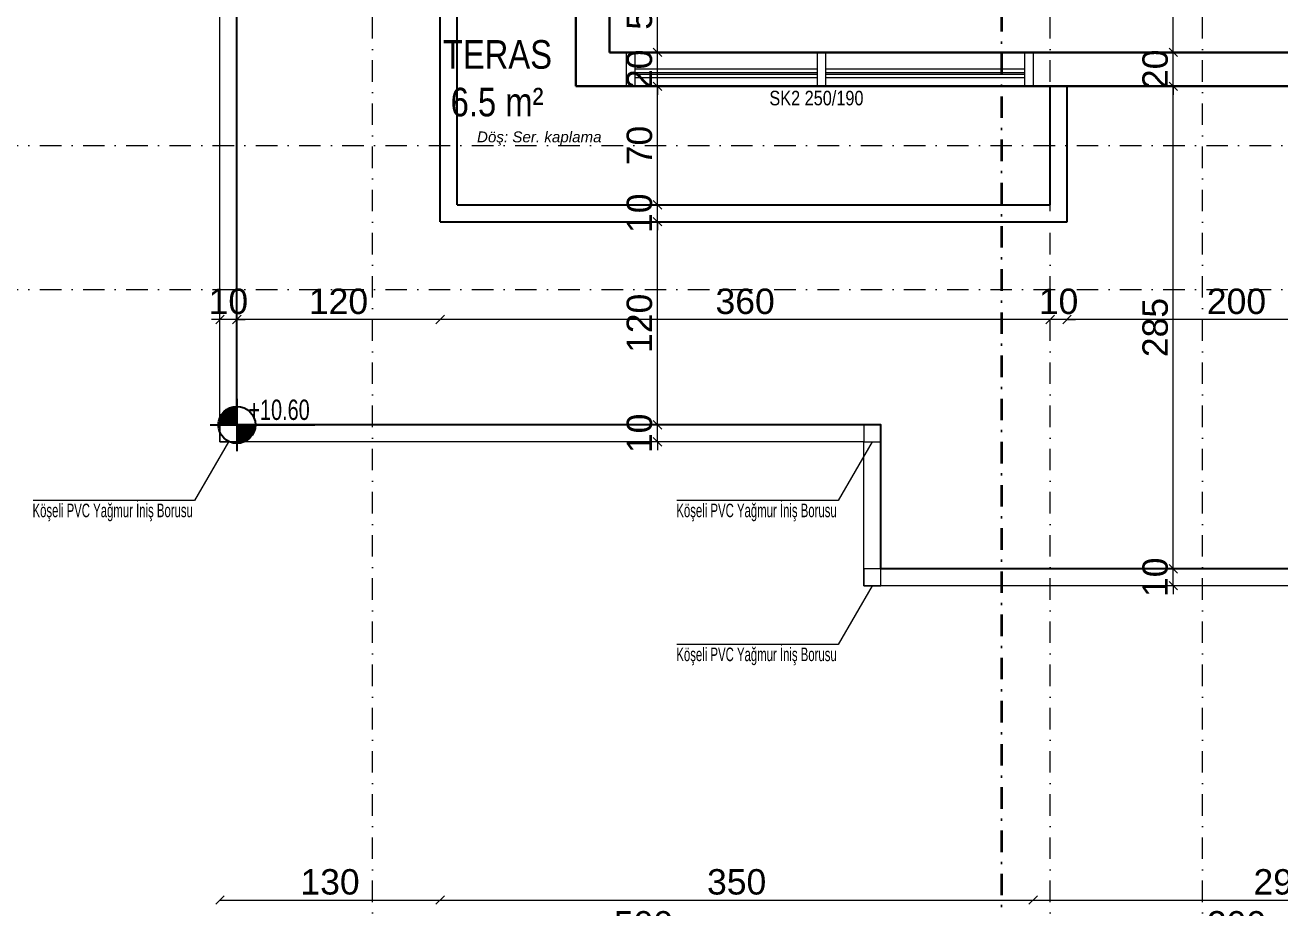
# Model space of a CAD drawing. Header units: millimetres. Extents: x 708 to 46452, y -4963 to 3960.
# Drawn here: x 17328 to 18069, y -4528 to -4006 of the extents above; entities that cross this region are included whole.
import ezdxf

# ---------------------------------------------------------------- set-up
doc = ezdxf.new("R2010")
doc.units = ezdxf.units.MM
doc.linetypes.add('DASHDOT', pattern=[25.4, 12.7, -6.35, 0, -6.35])
doc.linetypes.add('DUZ', pattern=[0])
for name, color, linetype, lineweight in [('00_DUVAR', 22, 'Continuous', 30), ('00_IC_OLCU', 139, 'Continuous', 20), ('00_PENCERE', 103, 'Continuous', 13), ('20', 1, 'Continuous', 0), ('aks ve noktalılar', 129, 'DASHDOT', 13), ('kesit çizgisi', 4, 'DASHDOT', 35), ('TEFRİŞ', 8, 'Continuous', 9), ('yYAZI', 221, 'Continuous', 30)]:
    doc.layers.add(name, color=color, linetype=linetype, lineweight=lineweight)
for name, color, linetype in [('00_YAZI', 214, 'Continuous'), ('m.tkl-kot', 4, 'DUZ'), ('Yazı', 7, 'Continuous')]:
    doc.layers.add(name, color=color, linetype=linetype)
doc.styles.add('ARIAL2', font='arial.ttf', dxfattribs={"width": 0.8})
doc.styles.add('ARİAL NARROW', font='ARIALN.TTF', dxfattribs={"width": 0.8})
doc.styles.add('S1', font='arial.ttf', dxfattribs={"width": 0.65, "height": 11})
doc.styles.get("Standard").update_dxf_attribs({"font": 'arial.ttf'})
doc.styles.add('style3', font='arial.ttf', dxfattribs={"width": 0.7, "height": 12})
doc.dimstyles.new('ALP_OLCU', dxfattribs={"dimscale": 0, "dimtxt": 15, "dimasz": 5, "dimexe": 0.18, "dimexo": 0.06, "dimgap": 3, "dimtad": 1, "dimdec": 0, "dimrnd": 0.1, "dimzin": 9, "dimdsep": 46, "dimtxsty": 'Standard', "dimblk": 'OBLIQUE', "dimcen": 0, "dimse1": 1, "dimse2": 1, "dimclrd": 256, "dimclre": 256, "dimclrt": 53, "dimadec": 0, "dimazin": 0, "dimtfac": 1, "dimtdec": 0, "dimtix": 1, "dimtmove": 1, "dimatfit": 3, "dimldrblk": 'ARCHTICK', "dimfxl": 0.18, "dimtolj": 1, "dimlwd": -1, "dimarcsym": 0})

# ---------------------------------------------------------------- blocks, each defined once
blk = doc.blocks.new('wsed')
at = {"layer": 'm.tkl-kot', "color": 7}
for p, q in [((0, 15.48), (0, -15.48)), ((-15.68, 0), (46.1, 0))]:
    blk.add_line(p, q, dxfattribs=at)
at = {"layer": 'm.tkl-kot', "color": 7, "const_width": 10.94}
for points in [[(0, 5.47, 0.414214), (-5.47, 0, 1)], [(0, -5.47, 0.414214), (5.47, 0, 1)]]:
    blk.add_lwpolyline(points, format="xyb", dxfattribs=at)
at = {"layer": 'm.tkl-kot', "color": 7}
blk.add_circle((0, 0), 10.94, dxfattribs=at)
blk = doc.blocks.new('_Oblique')
at = {"color": 0, "linetype": 'ByBlock', "lineweight": -2}
blk.add_line((-0.5, -0.5), (0.5, 0.5), dxfattribs=at)
blk = doc.blocks.new('*D1268')
at = {"layer": '00_IC_OLCU', "transparency": 16777216}
blk.add_line((17179.08, -4337.24), (17179.08, -2812.24), dxfattribs=at)
at = {"layer": 'Defpoints', "color": 0, "transparency": 16777216}
for p in [(17179.08, -2812.24), (17823.33, -2812.24), (17823.33, -4337.24)]:
    blk.add_point(p, dxfattribs=at)
at = {"layer": '00_IC_OLCU', "transparency": 16777216, "xscale": 5, "yscale": 5, "zscale": 5}
for p, rotation in [((17179.08, -2812.24), 90), ((17179.08, -4337.24), 270)]:
    blk.add_blockref('_Oblique', p, dxfattribs=dict(at, rotation=rotation))
at = {"layer": '00_IC_OLCU', "color": 53, "transparency": 16777216, "insert": (17168.42, -3574.74), "char_height": 15, "attachment_point": 5, "rotation": 90}
blk.add_mtext('\\A1;1525', dxfattribs=at)
blk = doc.blocks.new('_ArchTick')
at = {"color": 0, "linetype": 'ByBlock', "const_width": 0.15}
blk.add_lwpolyline([(-0.5, -0.5), (0.5, 0.5)], dxfattribs=at)
blk = doc.blocks.new('*D1162')
at = {"layer": '00_IC_OLCU', "transparency": 16777216}
blk.add_line((17204.68, -4337.24), (17204.68, -4162.24), dxfattribs=at)
at = {"layer": 'Defpoints', "color": 0, "transparency": 16777216}
for p in [(17179.08, -4162.24), (17204.68, -4162.24), (17823.33, -4337.24)]:
    blk.add_point(p, dxfattribs=at)
at = {"layer": '00_IC_OLCU', "transparency": 16777216, "xscale": 5, "yscale": 5, "zscale": 5}
for p, rotation in [((17204.68, -4162.24), 90), ((17204.68, -4337.24), 270)]:
    blk.add_blockref('_Oblique', p, dxfattribs=dict(at, rotation=rotation))
at = {"layer": '00_IC_OLCU', "color": 53, "transparency": 16777216, "insert": (17194.02, -4249.74), "char_height": 15, "attachment_point": 5, "rotation": 90}
blk.add_mtext('\\A1;175', dxfattribs=at)
blk = doc.blocks.new('*D1164')
at = {"layer": '00_IC_OLCU', "transparency": 16777216}
blk.add_line((17239.59, -4337.24), (17239.59, -4252.24), dxfattribs=at)
at = {"layer": 'Defpoints', "color": 0, "transparency": 16777216}
for p in [(17239.59, -4252.24), (17816.53, -4252.24), (17816.53, -4337.24)]:
    blk.add_point(p, dxfattribs=at)
at = {"layer": '00_IC_OLCU', "transparency": 16777216, "xscale": 5, "yscale": 5, "zscale": 5}
for p, rotation in [((17239.59, -4252.24), 90), ((17239.59, -4337.24), 270)]:
    blk.add_blockref('_Oblique', p, dxfattribs=dict(at, rotation=rotation))
at = {"layer": '00_IC_OLCU', "color": 53, "transparency": 16777216, "insert": (17228.93, -4294.74), "char_height": 15, "attachment_point": 5, "rotation": 90}
blk.add_mtext('\\A1;85', dxfattribs=at)
blk = doc.blocks.new('*D1273')
at = {"layer": '00_IC_OLCU', "transparency": 16777216}
blk.add_line((17239.59, -4252.24), (17239.59, -4122.24), dxfattribs=at)
at = {"layer": 'Defpoints', "color": 0, "transparency": 16777216}
for p in [(17239.59, -4122.24), (17573.33, -4122.24), (17816.53, -4252.24)]:
    blk.add_point(p, dxfattribs=at)
at = {"layer": '00_IC_OLCU', "transparency": 16777216, "xscale": 5, "yscale": 5, "zscale": 5}
for p, rotation in [((17239.59, -4122.24), 90), ((17239.59, -4252.24), 270)]:
    blk.add_blockref('_Oblique', p, dxfattribs=dict(at, rotation=rotation))
at = {"layer": '00_IC_OLCU', "color": 53, "transparency": 16777216, "insert": (17228.93, -4187.24), "char_height": 15, "attachment_point": 5, "rotation": 90}
blk.add_mtext('\\A1;130', dxfattribs=at)
blk = doc.blocks.new('*D1274')
at = {"layer": '00_IC_OLCU', "transparency": 16777216}
blk.add_line((17239.59, -4122.24), (17239.59, -3692.24), dxfattribs=at)
at = {"layer": 'Defpoints', "color": 0, "transparency": 16777216}
for p in [(17239.59, -3692.24), (17573.33, -3692.24), (17573.33, -4122.24)]:
    blk.add_point(p, dxfattribs=at)
at = {"layer": '00_IC_OLCU', "transparency": 16777216, "xscale": 5, "yscale": 5, "zscale": 5}
for p, rotation in [((17239.59, -3692.24), 90), ((17239.59, -4122.24), 270)]:
    blk.add_blockref('_Oblique', p, dxfattribs=dict(at, rotation=rotation))
at = {"layer": '00_IC_OLCU', "color": 53, "transparency": 16777216, "insert": (17228.93, -3907.24), "char_height": 15, "attachment_point": 5, "rotation": 90}
blk.add_mtext('\\A1;430', dxfattribs=at)
blk = doc.blocks.new('*D1278')
at = {"layer": '00_IC_OLCU', "transparency": 16777216}
blk.add_line((17276.83, -4337.24), (17276.83, -3972.24), dxfattribs=at)
at = {"layer": 'Defpoints', "color": 0, "transparency": 16777216}
for p in [(17276.83, -3972.24), (17653.33, -3972.24), (17823.33, -4337.24)]:
    blk.add_point(p, dxfattribs=at)
at = {"layer": '00_IC_OLCU', "transparency": 16777216, "xscale": 5, "yscale": 5, "zscale": 5}
for p, rotation in [((17276.83, -3972.24), 90), ((17276.83, -4337.24), 270)]:
    blk.add_blockref('_Oblique', p, dxfattribs=dict(at, rotation=rotation))
at = {"layer": '00_IC_OLCU', "color": 53, "transparency": 16777216, "insert": (17266.17, -4154.74), "char_height": 15, "attachment_point": 5, "rotation": 90}
blk.add_mtext('\\A1;365', dxfattribs=at)
blk = doc.blocks.new('*D1216')
at = {"layer": '00_IC_OLCU', "transparency": 16777216}
blk.add_line((17443.33, -4591.2), (18758.33, -4591.2), dxfattribs=at)
at = {"layer": 'Defpoints', "color": 0, "transparency": 16777216}
for p in [(17443.33, -4252.24), (18758.33, -4332.24), (18758.33, -4591.2)]:
    blk.add_point(p, dxfattribs=at)
at = {"layer": '00_IC_OLCU', "transparency": 16777216, "xscale": 5, "yscale": 5, "zscale": 5, "rotation": 180}
blk.add_blockref('_Oblique', (17443.33, -4591.2), dxfattribs=at)
at = {"layer": '00_IC_OLCU', "transparency": 16777216, "xscale": 5, "yscale": 5, "zscale": 5}
blk.add_blockref('_Oblique', (18758.33, -4591.2), dxfattribs=at)
at = {"layer": '00_IC_OLCU', "color": 53, "transparency": 16777216, "insert": (18100.83, -4580.54), "char_height": 15, "attachment_point": 5}
blk.add_mtext('\\A1;1315', dxfattribs=at)
blk = doc.blocks.new('*D1217')
at = {"layer": '00_IC_OLCU', "transparency": 16777216}
blk.add_line((17443.33, -4575.41), (17533.33, -4575.41), dxfattribs=at)
at = {"layer": 'Defpoints', "color": 0, "transparency": 16777216}
for p in [(17443.33, -4252.24), (17533.33, -4252.24), (17533.33, -4575.41)]:
    blk.add_point(p, dxfattribs=at)
at = {"layer": '00_IC_OLCU', "transparency": 16777216, "xscale": 5, "yscale": 5, "zscale": 5, "rotation": 180}
blk.add_blockref('_Oblique', (17443.33, -4575.41), dxfattribs=at)
at = {"layer": '00_IC_OLCU', "transparency": 16777216, "xscale": 5, "yscale": 5, "zscale": 5}
blk.add_blockref('_Oblique', (17533.33, -4575.41), dxfattribs=at)
at = {"layer": '00_IC_OLCU', "color": 53, "transparency": 16777216, "insert": (17488.33, -4564.75), "char_height": 15, "attachment_point": 5}
blk.add_mtext('\\A1;90', dxfattribs=at)
blk = doc.blocks.new('*D1218')
at = {"layer": '00_IC_OLCU', "transparency": 16777216}
blk.add_line((17533.33, -4575.41), (17933.33, -4575.41), dxfattribs=at)
at = {"layer": 'Defpoints', "color": 0, "transparency": 16777216}
for p in [(17533.33, -4252.24), (17933.33, -4575.41), (17933.33, -4575.41)]:
    blk.add_point(p, dxfattribs=at)
at = {"layer": '00_IC_OLCU', "transparency": 16777216, "xscale": 5, "yscale": 5, "zscale": 5, "rotation": 180}
blk.add_blockref('_Oblique', (17533.33, -4575.41), dxfattribs=at)
at = {"layer": '00_IC_OLCU', "transparency": 16777216, "xscale": 5, "yscale": 5, "zscale": 5}
blk.add_blockref('_Oblique', (17933.33, -4575.41), dxfattribs=at)
at = {"layer": '00_IC_OLCU', "color": 53, "transparency": 16777216, "insert": (17733.33, -4564.75), "char_height": 15, "attachment_point": 5}
blk.add_mtext('\\A1;400', dxfattribs=at)
blk = doc.blocks.new('*D1224')
at = {"layer": '00_IC_OLCU', "transparency": 16777216}
blk.add_line((17443.33, -4547.65), (17943.33, -4547.65), dxfattribs=at)
at = {"layer": 'Defpoints', "color": 0, "transparency": 16777216}
for p in [(17943.33, -4122.24), (17443.33, -4252.24), (17943.33, -4547.65)]:
    blk.add_point(p, dxfattribs=at)
at = {"layer": '00_IC_OLCU', "transparency": 16777216, "xscale": 5, "yscale": 5, "zscale": 5, "rotation": 180}
blk.add_blockref('_Oblique', (17443.33, -4547.65), dxfattribs=at)
at = {"layer": '00_IC_OLCU', "transparency": 16777216, "xscale": 5, "yscale": 5, "zscale": 5}
blk.add_blockref('_Oblique', (17943.33, -4547.65), dxfattribs=at)
at = {"layer": '00_IC_OLCU', "color": 53, "transparency": 16777216, "insert": (17693.33, -4536.99), "char_height": 15, "attachment_point": 5}
blk.add_mtext('\\A1;500', dxfattribs=at)
blk = doc.blocks.new('*D1225')
at = {"layer": '00_IC_OLCU', "transparency": 16777216}
blk.add_line((17943.33, -4547.65), (18143.33, -4547.65), dxfattribs=at)
at = {"layer": 'Defpoints', "color": 0, "transparency": 16777216}
for p in [(17943.33, -4122.24), (18143.33, -4207.24), (18143.33, -4547.65)]:
    blk.add_point(p, dxfattribs=at)
at = {"layer": '00_IC_OLCU', "transparency": 16777216, "xscale": 5, "yscale": 5, "zscale": 5, "rotation": 180}
blk.add_blockref('_Oblique', (17943.33, -4547.65), dxfattribs=at)
at = {"layer": '00_IC_OLCU', "transparency": 16777216, "xscale": 5, "yscale": 5, "zscale": 5}
blk.add_blockref('_Oblique', (18143.33, -4547.65), dxfattribs=at)
at = {"layer": '00_IC_OLCU', "color": 53, "transparency": 16777216, "insert": (18043.33, -4536.99), "char_height": 15, "attachment_point": 5}
blk.add_mtext('\\A1;200', dxfattribs=at)
blk = doc.blocks.new('*D1148')
at = {"layer": '00_IC_OLCU', "transparency": 16777216}
blk.add_line((17443.33, -4522.87), (17573.33, -4522.87), dxfattribs=at)
at = {"layer": 'Defpoints', "color": 0, "transparency": 16777216}
for p in [(17573.33, -4122.24), (17443.33, -4252.24), (17573.33, -4522.87)]:
    blk.add_point(p, dxfattribs=at)
at = {"layer": '00_IC_OLCU', "transparency": 16777216, "xscale": 5, "yscale": 5, "zscale": 5, "rotation": 180}
blk.add_blockref('_Oblique', (17443.33, -4522.87), dxfattribs=at)
at = {"layer": '00_IC_OLCU', "transparency": 16777216, "xscale": 5, "yscale": 5, "zscale": 5}
blk.add_blockref('_Oblique', (17573.33, -4522.87), dxfattribs=at)
at = {"layer": '00_IC_OLCU', "color": 53, "transparency": 16777216, "insert": (17508.33, -4512.2), "char_height": 15, "attachment_point": 5}
blk.add_mtext('\\A1;130', dxfattribs=at)
blk = doc.blocks.new('*D1228')
at = {"layer": '00_IC_OLCU', "transparency": 16777216}
blk.add_line((17573.33, -4522.87), (17923.33, -4522.87), dxfattribs=at)
at = {"layer": 'Defpoints', "color": 0, "transparency": 16777216}
for p in [(17923.33, -4032.24), (17573.33, -4122.24), (17923.33, -4522.87)]:
    blk.add_point(p, dxfattribs=at)
at = {"layer": '00_IC_OLCU', "transparency": 16777216, "xscale": 5, "yscale": 5, "zscale": 5, "rotation": 180}
blk.add_blockref('_Oblique', (17573.33, -4522.87), dxfattribs=at)
at = {"layer": '00_IC_OLCU', "transparency": 16777216, "xscale": 5, "yscale": 5, "zscale": 5}
blk.add_blockref('_Oblique', (17923.33, -4522.87), dxfattribs=at)
at = {"layer": '00_IC_OLCU', "color": 53, "transparency": 16777216, "insert": (17748.33, -4512.2), "char_height": 15, "attachment_point": 5}
blk.add_mtext('\\A1;350', dxfattribs=at)
blk = doc.blocks.new('*D1229')
at = {"layer": '00_IC_OLCU', "transparency": 16777216}
blk.add_line((17923.33, -4522.87), (18218.33, -4522.87), dxfattribs=at)
at = {"layer": 'Defpoints', "color": 0, "transparency": 16777216}
for p in [(18218.33, -3777.43), (17923.33, -4032.24), (18218.33, -4522.87)]:
    blk.add_point(p, dxfattribs=at)
at = {"layer": '00_IC_OLCU', "transparency": 16777216, "xscale": 5, "yscale": 5, "zscale": 5, "rotation": 180}
blk.add_blockref('_Oblique', (17923.33, -4522.87), dxfattribs=at)
at = {"layer": '00_IC_OLCU', "transparency": 16777216, "xscale": 5, "yscale": 5, "zscale": 5}
blk.add_blockref('_Oblique', (18218.33, -4522.87), dxfattribs=at)
at = {"layer": '00_IC_OLCU', "color": 53, "transparency": 16777216, "insert": (18070.83, -4512.21), "char_height": 15, "attachment_point": 5}
blk.add_mtext('\\A1;295', dxfattribs=at)
blk = doc.blocks.new('*D1149')
at = {"layer": '00_IC_OLCU', "transparency": 16777216}
blk.add_line((18920.33, -4337.24), (18920.33, -2812.24), dxfattribs=at)
at = {"layer": 'Defpoints', "color": 0, "transparency": 16777216}
for p in [(18033.6, -2812.24), (18920.33, -2812.24), (18671.6, -4337.24)]:
    blk.add_point(p, dxfattribs=at)
at = {"layer": '00_IC_OLCU', "transparency": 16777216, "xscale": 5, "yscale": 5, "zscale": 5}
for p, rotation in [((18920.33, -2812.24), 90), ((18920.33, -4337.24), 270)]:
    blk.add_blockref('_Oblique', p, dxfattribs=dict(at, rotation=rotation))
at = {"layer": '00_IC_OLCU', "color": 53, "transparency": 16777216, "insert": (18909.67, -3574.74), "char_height": 15, "attachment_point": 5, "rotation": 90}
blk.add_mtext('\\A1;1525', dxfattribs=at)
blk = doc.blocks.new('*D1155')
at = {"layer": '00_IC_OLCU', "transparency": 16777216}
for p, q in [((17701.64, -4242.24), (17701.64, -4237.24)), ((17701.64, -4252.24), (17701.64, -4242.24)), ((17701.64, -4252.24), (17701.64, -4257.24))]:
    blk.add_line(p, q, dxfattribs=at)
at = {"layer": 'Defpoints', "color": 0, "transparency": 16777216}
for p in [(17682.72, -4242.24), (17701.64, -4242.24), (17682.72, -4252.24)]:
    blk.add_point(p, dxfattribs=at)
at = {"layer": '00_IC_OLCU', "transparency": 16777216, "xscale": 5, "yscale": 5, "zscale": 5}
for p, rotation in [((17701.64, -4242.24), 270), ((17701.64, -4252.24), 90)]:
    blk.add_blockref('_Oblique', p, dxfattribs=dict(at, rotation=rotation))
at = {"layer": '00_IC_OLCU', "color": 53, "transparency": 16777216, "insert": (17690.99, -4247.24), "char_height": 15, "attachment_point": 5, "rotation": 90}
blk.add_mtext('\\A1;10', dxfattribs=at)
blk = doc.blocks.new('*D1156')
at = {"layer": '00_IC_OLCU', "transparency": 16777216}
blk.add_line((17701.64, -4242.24), (17701.64, -4122.24), dxfattribs=at)
at = {"layer": 'Defpoints', "color": 0, "transparency": 16777216}
for p in [(17701.64, -4122.24), (17701.64, -4122.24), (17682.72, -4242.24)]:
    blk.add_point(p, dxfattribs=at)
at = {"layer": '00_IC_OLCU', "transparency": 16777216, "xscale": 5, "yscale": 5, "zscale": 5}
for p, rotation in [((17701.64, -4122.24), 90), ((17701.64, -4242.24), 270)]:
    blk.add_blockref('_Oblique', p, dxfattribs=dict(at, rotation=rotation))
at = {"layer": '00_IC_OLCU', "color": 53, "transparency": 16777216, "insert": (17690.99, -4182.24), "char_height": 15, "attachment_point": 5, "rotation": 90}
blk.add_mtext('\\A1;120', dxfattribs=at)
blk = doc.blocks.new('*D1157')
at = {"layer": '00_IC_OLCU', "transparency": 16777216}
for p, q in [((17701.64, -4112.24), (17701.64, -4107.24)), ((17701.64, -4122.24), (17701.64, -4112.24)), ((17701.64, -4122.24), (17701.64, -4127.24))]:
    blk.add_line(p, q, dxfattribs=at)
at = {"layer": 'Defpoints', "color": 0, "transparency": 16777216}
for p in [(17701.64, -4112.24), (17701.64, -4112.24), (17701.64, -4122.24)]:
    blk.add_point(p, dxfattribs=at)
at = {"layer": '00_IC_OLCU', "transparency": 16777216, "xscale": 5, "yscale": 5, "zscale": 5}
for p, rotation in [((17701.64, -4112.24), 270), ((17701.64, -4122.24), 90)]:
    blk.add_blockref('_Oblique', p, dxfattribs=dict(at, rotation=rotation))
at = {"layer": '00_IC_OLCU', "color": 53, "transparency": 16777216, "insert": (17690.99, -4117.24), "char_height": 15, "attachment_point": 5, "rotation": 90}
blk.add_mtext('\\A1;10', dxfattribs=at)
blk = doc.blocks.new('*D1158')
at = {"layer": '00_IC_OLCU', "transparency": 16777216}
blk.add_line((17701.64, -4112.24), (17701.64, -4042.24), dxfattribs=at)
at = {"layer": 'Defpoints', "color": 0, "transparency": 16777216}
for p in [(17701.64, -4042.24), (17705.39, -4042.24), (17701.64, -4112.24)]:
    blk.add_point(p, dxfattribs=at)
at = {"layer": '00_IC_OLCU', "transparency": 16777216, "xscale": 5, "yscale": 5, "zscale": 5}
for p, rotation in [((17701.64, -4042.24), 90), ((17701.64, -4112.24), 270)]:
    blk.add_blockref('_Oblique', p, dxfattribs=dict(at, rotation=rotation))
at = {"layer": '00_IC_OLCU', "color": 53, "transparency": 16777216, "insert": (17690.99, -4077.24), "char_height": 15, "attachment_point": 5, "rotation": 90}
blk.add_mtext('\\A1;70', dxfattribs=at)
blk = doc.blocks.new('*D1159')
at = {"layer": '00_IC_OLCU', "transparency": 16777216}
for p, q in [((17701.64, -4022.24), (17701.64, -4017.24)), ((17701.64, -4042.24), (17701.64, -4022.24)), ((17701.64, -4042.24), (17701.64, -4047.24))]:
    blk.add_line(p, q, dxfattribs=at)
at = {"layer": 'Defpoints', "color": 0, "transparency": 16777216}
for p in [(17701.64, -4022.24), (17722.72, -4022.24), (17705.39, -4042.24)]:
    blk.add_point(p, dxfattribs=at)
at = {"layer": '00_IC_OLCU', "transparency": 16777216, "xscale": 5, "yscale": 5, "zscale": 5}
for p, rotation in [((17701.64, -4022.24), 270), ((17701.64, -4042.24), 90)]:
    blk.add_blockref('_Oblique', p, dxfattribs=dict(at, rotation=rotation))
at = {"layer": '00_IC_OLCU', "color": 53, "transparency": 16777216, "insert": (17690.99, -4032.24), "char_height": 15, "attachment_point": 5, "rotation": 90}
blk.add_mtext('\\A1;20', dxfattribs=at)
blk = doc.blocks.new('*D1241')
at = {"layer": '00_IC_OLCU', "transparency": 16777216}
blk.add_line((17701.64, -4022.24), (17701.64, -3972.24), dxfattribs=at)
at = {"layer": 'Defpoints', "color": 0, "transparency": 16777216}
for p in [(17663.33, -3972.24), (17701.64, -3972.24), (17722.72, -4022.24)]:
    blk.add_point(p, dxfattribs=at)
at = {"layer": '00_IC_OLCU', "transparency": 16777216, "xscale": 5, "yscale": 5, "zscale": 5}
for p, rotation in [((17701.64, -3972.24), 90), ((17701.64, -4022.24), 270)]:
    blk.add_blockref('_Oblique', p, dxfattribs=dict(at, rotation=rotation))
at = {"layer": '00_IC_OLCU', "color": 53, "transparency": 16777216, "insert": (17690.99, -3997.24), "char_height": 15, "attachment_point": 5, "rotation": 90}
blk.add_mtext('\\A1;50', dxfattribs=at)
blk = doc.blocks.new('*D1283')
at = {"layer": '00_IC_OLCU', "transparency": 16777216}
for p, q in [((18006.05, -4327.24), (18006.05, -4322.24)), ((18006.05, -4337.24), (18006.05, -4327.24)), ((18006.05, -4337.24), (18006.05, -4342.24))]:
    blk.add_line(p, q, dxfattribs=at)
at = {"layer": 'Defpoints', "color": 0, "transparency": 16777216}
for p in [(18006.05, -4327.24), (18023.33, -4327.24), (18023.33, -4337.24)]:
    blk.add_point(p, dxfattribs=at)
at = {"layer": '00_IC_OLCU', "transparency": 16777216, "xscale": 5, "yscale": 5, "zscale": 5}
for p, rotation in [((18006.05, -4327.24), 270), ((18006.05, -4337.24), 90)]:
    blk.add_blockref('_Oblique', p, dxfattribs=dict(at, rotation=rotation))
at = {"layer": '00_IC_OLCU', "color": 53, "transparency": 16777216, "insert": (17995.39, -4332.24), "char_height": 15, "attachment_point": 5, "rotation": 90}
blk.add_mtext('\\A1;10', dxfattribs=at)
blk = doc.blocks.new('*D1284')
at = {"layer": '00_IC_OLCU', "transparency": 16777216}
blk.add_line((18006.05, -4327.24), (18006.05, -4042.24), dxfattribs=at)
at = {"layer": 'Defpoints', "color": 0, "transparency": 16777216}
for p in [(18006.05, -4042.24), (18006.05, -4042.24), (18023.33, -4327.24)]:
    blk.add_point(p, dxfattribs=at)
at = {"layer": '00_IC_OLCU', "transparency": 16777216, "xscale": 5, "yscale": 5, "zscale": 5}
for p, rotation in [((18006.05, -4042.24), 90), ((18006.05, -4327.24), 270)]:
    blk.add_blockref('_Oblique', p, dxfattribs=dict(at, rotation=rotation))
at = {"layer": '00_IC_OLCU', "color": 53, "transparency": 16777216, "insert": (17995.39, -4184.74), "char_height": 15, "attachment_point": 5, "rotation": 90}
blk.add_mtext('\\A1;285', dxfattribs=at)
blk = doc.blocks.new('*D1285')
at = {"layer": '00_IC_OLCU', "transparency": 16777216}
for p, q in [((18006.05, -4022.24), (18006.05, -4017.24)), ((18006.05, -4042.24), (18006.05, -4022.24)), ((18006.05, -4042.24), (18006.05, -4047.24))]:
    blk.add_line(p, q, dxfattribs=at)
at = {"layer": 'Defpoints', "color": 0, "transparency": 16777216}
for p in [(18006.05, -4022.24), (18006.05, -4022.24), (18006.05, -4042.24)]:
    blk.add_point(p, dxfattribs=at)
at = {"layer": '00_IC_OLCU', "transparency": 16777216, "xscale": 5, "yscale": 5, "zscale": 5}
for p, rotation in [((18006.05, -4022.24), 270), ((18006.05, -4042.24), 90)]:
    blk.add_blockref('_Oblique', p, dxfattribs=dict(at, rotation=rotation))
at = {"layer": '00_IC_OLCU', "color": 53, "transparency": 16777216, "insert": (17995.39, -4032.24), "char_height": 15, "attachment_point": 5, "rotation": 90}
blk.add_mtext('\\A1;20', dxfattribs=at)
blk = doc.blocks.new('*D1286')
at = {"layer": '00_IC_OLCU', "transparency": 16777216}
blk.add_line((18006.05, -4022.24), (18006.05, -3597.24), dxfattribs=at)
at = {"layer": 'Defpoints', "color": 0, "transparency": 16777216}
for p in [(18006.05, -3597.24), (18023.33, -3597.24), (18006.05, -4022.24)]:
    blk.add_point(p, dxfattribs=at)
at = {"layer": '00_IC_OLCU', "transparency": 16777216, "xscale": 5, "yscale": 5, "zscale": 5}
for p, rotation in [((18006.05, -3597.24), 90), ((18006.05, -4022.24), 270)]:
    blk.add_blockref('_Oblique', p, dxfattribs=dict(at, rotation=rotation))
at = {"layer": '00_IC_OLCU', "color": 53, "transparency": 16777216, "insert": (17995.39, -3809.74), "char_height": 15, "attachment_point": 5, "rotation": 90}
blk.add_mtext('\\A1;425', dxfattribs=at)
blk = doc.blocks.new('*D1172')
at = {"layer": '00_IC_OLCU', "transparency": 16777216}
blk.add_line((18143.33, -4180.01), (17943.33, -4180.01), dxfattribs=at)
at = {"layer": 'Defpoints', "color": 0, "transparency": 16777216}
for p in [(17943.33, -4122.24), (17943.33, -4180.01), (18143.33, -4207.24)]:
    blk.add_point(p, dxfattribs=at)
at = {"layer": '00_IC_OLCU', "transparency": 16777216, "xscale": 5, "yscale": 5, "zscale": 5, "rotation": 180}
blk.add_blockref('_Oblique', (17943.33, -4180.01), dxfattribs=at)
at = {"layer": '00_IC_OLCU', "transparency": 16777216, "xscale": 5, "yscale": 5, "zscale": 5}
blk.add_blockref('_Oblique', (18143.33, -4180.01), dxfattribs=at)
at = {"layer": '00_IC_OLCU', "color": 53, "transparency": 16777216, "insert": (18043.33, -4169.35), "char_height": 15, "attachment_point": 5}
blk.add_mtext('\\A1;200', dxfattribs=at)
blk = doc.blocks.new('*D1315')
at = {"layer": '00_IC_OLCU', "transparency": 16777216}
for p, q in [((17933.33, -4180.01), (17928.33, -4180.01)), ((17943.33, -4180.01), (17933.33, -4180.01)), ((17943.33, -4180.01), (17948.33, -4180.01))]:
    blk.add_line(p, q, dxfattribs=at)
at = {"layer": 'Defpoints', "color": 0, "transparency": 16777216}
for p in [(17933.33, -4112.24), (17943.33, -4122.24), (17933.33, -4180.01)]:
    blk.add_point(p, dxfattribs=at)
at = {"layer": '00_IC_OLCU', "transparency": 16777216, "xscale": 5, "yscale": 5, "zscale": 5}
blk.add_blockref('_Oblique', (17933.33, -4180.01), dxfattribs=at)
at = {"layer": '00_IC_OLCU', "transparency": 16777216, "xscale": 5, "yscale": 5, "zscale": 5, "rotation": 180}
blk.add_blockref('_Oblique', (17943.33, -4180.01), dxfattribs=at)
at = {"layer": '00_IC_OLCU', "color": 53, "transparency": 16777216, "insert": (17938.33, -4169.35), "char_height": 15, "attachment_point": 5}
blk.add_mtext('\\A1;10', dxfattribs=at)
blk = doc.blocks.new('*D1316')
at = {"layer": '00_IC_OLCU', "transparency": 16777216}
blk.add_line((17933.33, -4180.01), (17573.33, -4180.01), dxfattribs=at)
at = {"layer": 'Defpoints', "color": 0, "transparency": 16777216}
for p in [(17933.33, -4112.24), (17573.33, -4122.24), (17573.33, -4180.01)]:
    blk.add_point(p, dxfattribs=at)
at = {"layer": '00_IC_OLCU', "transparency": 16777216, "xscale": 5, "yscale": 5, "zscale": 5, "rotation": 180}
blk.add_blockref('_Oblique', (17573.33, -4180.01), dxfattribs=at)
at = {"layer": '00_IC_OLCU', "transparency": 16777216, "xscale": 5, "yscale": 5, "zscale": 5}
blk.add_blockref('_Oblique', (17933.33, -4180.01), dxfattribs=at)
at = {"layer": '00_IC_OLCU', "color": 53, "transparency": 16777216, "insert": (17753.33, -4169.35), "char_height": 15, "attachment_point": 5}
blk.add_mtext('\\A1;360', dxfattribs=at)
blk = doc.blocks.new('*D1317')
at = {"layer": '00_IC_OLCU', "transparency": 16777216}
blk.add_line((17573.33, -4180.01), (17453.33, -4180.01), dxfattribs=at)
at = {"layer": 'Defpoints', "color": 0, "transparency": 16777216}
for p in [(17573.33, -4122.24), (17453.33, -4162.24), (17453.33, -4180.01)]:
    blk.add_point(p, dxfattribs=at)
at = {"layer": '00_IC_OLCU', "transparency": 16777216, "xscale": 5, "yscale": 5, "zscale": 5, "rotation": 180}
blk.add_blockref('_Oblique', (17453.33, -4180.01), dxfattribs=at)
at = {"layer": '00_IC_OLCU', "transparency": 16777216, "xscale": 5, "yscale": 5, "zscale": 5}
blk.add_blockref('_Oblique', (17573.33, -4180.01), dxfattribs=at)
at = {"layer": '00_IC_OLCU', "color": 53, "transparency": 16777216, "insert": (17513.33, -4169.35), "char_height": 15, "attachment_point": 5}
blk.add_mtext('\\A1;120', dxfattribs=at)
blk = doc.blocks.new('*D1318')
at = {"layer": '00_IC_OLCU', "transparency": 16777216}
for p, q in [((17443.33, -4180.01), (17438.33, -4180.01)), ((17453.33, -4180.01), (17443.33, -4180.01)), ((17453.33, -4180.01), (17458.33, -4180.01))]:
    blk.add_line(p, q, dxfattribs=at)
at = {"layer": 'Defpoints', "color": 0, "transparency": 16777216}
for p in [(17443.33, -4162.24), (17453.33, -4162.24), (17443.33, -4180.01)]:
    blk.add_point(p, dxfattribs=at)
at = {"layer": '00_IC_OLCU', "transparency": 16777216, "xscale": 5, "yscale": 5, "zscale": 5}
blk.add_blockref('_Oblique', (17443.33, -4180.01), dxfattribs=at)
at = {"layer": '00_IC_OLCU', "transparency": 16777216, "xscale": 5, "yscale": 5, "zscale": 5, "rotation": 180}
blk.add_blockref('_Oblique', (17453.33, -4180.01), dxfattribs=at)
at = {"layer": '00_IC_OLCU', "color": 53, "transparency": 16777216, "insert": (17448.33, -4169.35), "char_height": 15, "attachment_point": 5}
blk.add_mtext('\\A1;10', dxfattribs=at)

msp = doc.modelspace()

# ---------------------------------------------------------------- linework, layer by layer
for p, q in [((17573.328, -4122.242), (17573.328, -3692.242)), ((17583.328, -4112.242), (17583.328, -3702.242)), ((17933.328, -4112.242), (17933.328, -4042.242)), ((17943.328, -4122.242), (17943.328, -4042.242)), ((17583.328, -4112.242), (17933.328, -4112.242)), ((17573.328, -4122.242), (17943.328, -4122.242))]:
    msp.add_line(p, q)
msp.add_lwpolyline([(18503.328, -3567.435), (18753.328, -3567.435), (18753.328, -4327.242), (17833.328, -4327.242), (17833.328, -4242.242), (17453.328, -4242.242), (17453.328, -2822.242), (18115.328, -2822.242), (18115.328, -3072.242)])
at = {"layer": '00_DUVAR'}
for p, q in [((17673.328, -4022.242), (17673.328, -3522.242)), ((17653.328, -3542.242), (17653.328, -4042.242)), ((18133.328, -4022.242), (17673.328, -4022.242)), ((18153.328, -4042.242), (17653.328, -4042.242))]:
    msp.add_line(p, q, dxfattribs=at)
at = {"layer": '00_PENCERE', "lineweight": 15}
for p, q in [((17683.328, -4022.242), (17688.328, -4022.242)), ((17683.328, -4042.242), (17683.328, -4022.242)), ((17688.328, -4042.242), (17688.328, -4022.242)), ((17918.328, -4022.242), (17795.828, -4022.242)), ((17795.828, -4022.242), (17795.828, -4042.242)), ((17800.828, -4022.242), (17800.828, -4042.242)), ((17918.328, -4042.242), (17918.328, -4022.242)), ((17918.328, -4022.242), (17923.328, -4022.242)), ((17923.328, -4022.242), (17923.328, -4042.242)), ((17795.828, -4032.242), (17688.328, -4032.242)), ((17795.828, -4034.242), (17688.328, -4034.242)), ((17795.828, -4035.242), (17688.328, -4035.242)), ((17918.328, -4032.242), (17800.828, -4032.242)), ((17918.328, -4034.242), (17800.828, -4034.242)), ((17918.328, -4035.242), (17800.828, -4035.242)), ((17795.828, -4042.242), (17683.328, -4042.242)), ((17795.828, -4037.242), (17688.328, -4037.242)), ((17795.828, -4042.242), (17800.828, -4042.242)), ((17918.328, -4037.242), (17800.828, -4037.242)), ((17923.328, -4042.242), (17918.328, -4042.242))]:
    msp.add_line(p, q, dxfattribs=at)
at = {"layer": '20'}
for points in [[(18763.328, -4337.242), (17823.328, -4337.242), (17823.328, -4252.242), (17443.328, -4252.242), (17443.328, -2812.242), (18125.328, -2812.242), (18125.328, -3012.242), (18563.328, -3012.242), (18563.328, -3557.435), (18763.328, -3557.435)], [(17943.328, -4042.242), (17943.328, -4122.242), (17573.328, -4122.242), (17573.328, -3692.242), (17653.328, -3692.242), (17653.328, -4042.242)]]:
    msp.add_lwpolyline(points, close=True, dxfattribs=at)
msp.add_lwpolyline([(18753.328, -4327.242), (17833.328, -4327.242), (17833.328, -4242.242), (17453.328, -4242.242), (17453.328, -2822.242), (18115.328, -2822.242), (18115.328, -3022.242), (18553.328, -3022.242), (18553.328, -3567.435), (18753.328, -3567.435), (18753.328, -4327.242)], dxfattribs=at)
at = {"layer": 'aks ve noktalılar'}
for points in [[(17533.328, -4677.042), (17533.328, -2576.175)], [(17933.328, -4677.042), (17933.328, -2576.175)], [(18023.328, -4677.042), (18023.328, -2576.175)], [(17107.547, -4077.242), (18956.494, -4077.242)], [(17107.547, -4162.242), (18956.494, -4162.242)]]:
    msp.add_lwpolyline(points, dxfattribs=at)
at = {"layer": 'kesit çizgisi', "lineweight": 35}
msp.add_line((17904.677, -2365.279), (17904.677, -4849.439), dxfattribs=at)
at = {"layer": 'TEFRİŞ', "linetype": 'Continuous'}
for points in [[(17453.328, -4242.242), (17443.328, -4242.242), (17443.328, -4252.242), (17453.328, -4252.242)], [(17833.328, -4242.242), (17823.328, -4242.242), (17823.328, -4252.242), (17833.328, -4252.242)], [(17833.328, -4327.242), (17823.328, -4327.242), (17823.328, -4337.242), (17833.328, -4337.242)]]:
    msp.add_lwpolyline(points, close=True, dxfattribs=at)
at = {"layer": 'TEFRİŞ'}
for points in [[(17448.328, -4252.242), (17428.328, -4286.866), (17333.015, -4286.866)], [(17828.328, -4252.242), (17808.328, -4286.866), (17713.015, -4286.866)], [(17828.328, -4337.242), (17808.328, -4371.866), (17713.015, -4371.866)]]:
    msp.add_lwpolyline(points, dxfattribs=at)

# ---------------------------------------------------------------- block references
at = {"layer": 'm.tkl-kot'}
msp.add_blockref('wsed', (17453.328, -4242.242), dxfattribs=at)

# ---------------------------------------------------------------- texts
at = {"layer": '00_PENCERE', "insert": (17823.172, -4053.633), "char_height": 8.59375, "width": 97.84587, "attachment_point": 9, "style": 'ARIAL2'}
msp.add_mtext('SK2 250/190', dxfattribs=at)
at = {"layer": '00_YAZI', "insert": (17454.87, -4060.259), "char_height": 16.875, "width": 303.06029, "attachment_point": 7, "style": 'ARİAL NARROW'}
msp.add_mtext('\\pi120.05355;{\\W1;TERAS\\P\\pi124.64065;6.5 m²}', dxfattribs=at)
at = {"layer": 'TEFRİŞ', "style": 'S1', "width": 0.6}
for p in [(17332.732, -4296.767), (17712.732, -4296.767), (17712.732, -4381.767)]:
    msp.add_text('Köşeli PVC Yağmur İniş Borusu  ', height=8, rotation=0.000002, dxfattribs=at).set_placement(p)
at = {"layer": 'Yazı', "insert": (17496.338, -4227.311), "char_height": 12, "width": 1140.33777, "attachment_point": 3, "style": 'style3'}
msp.add_mtext('+10.60', dxfattribs=at)
at = {"layer": 'yYAZI', "insert": (17668.587, -4068.956), "char_height": 6.4, "width": 95.25986, "attachment_point": 3}
msp.add_mtext('{\\fArial|b0|i1|c162|p34;Döş: Ser. kaplama}', dxfattribs=at)

# ---------------------------------------------------------------- dimensions: what is measured, and where the dimension line sits
at = {"layer": '00_IC_OLCU'}
for base, p1, p2, angle, picture, middle in [((17179.081, -2812.242), (17823.328, -4337.242), (17823.328, -2812.242), 90, '*D1268', (17168.422, -3574.742)), ((18920.326, -2812.242), (18671.603, -4337.242), (18033.603, -2812.242), 90, '*D1149', (18909.668, -3574.742)), ((18006.052, -3597.242), (18006.052, -4022.242), (18023.328, -3597.242), 90, '*D1286', (17995.393, -3809.742)), ((17239.59, -3692.242), (17573.328, -4122.242), (17573.328, -3692.242), 90, '*D1274', (17228.926, -3907.242)), ((18218.328, -4522.867), (17923.328, -4032.242), (18218.328, -3777.435), 180, '*D1229', (18070.828, -4512.209)), ((17276.832, -3972.242), (17823.328, -4337.242), (17653.328, -3972.242), 90, '*D1278', (17266.168, -4154.742)), ((17701.645, -3972.242), (17722.717, -4022.242), (17663.328, -3972.242), 90, '*D1241', (17690.986, -3997.242)), ((17701.645, -4022.242), (17705.395, -4042.242), (17722.717, -4022.242), 90, '*D1159', (17690.986, -4032.242)), ((18006.052, -4022.242), (18006.052, -4042.242), (18006.052, -4022.242), 90, '*D1285', (17995.393, -4032.242)), ((17923.328, -4522.867), (17573.328, -4122.242), (17923.328, -4032.242), 180, '*D1228', (17748.328, -4512.204)), ((17701.645, -4042.242), (17701.645, -4112.242), (17705.395, -4042.242), 90, '*D1158', (17690.986, -4077.242)), ((18006.052, -4042.242), (18023.328, -4327.242), (18006.052, -4042.242), 90, '*D1284', (17995.393, -4184.742)), ((17701.645, -4112.242), (17701.645, -4122.242), (17701.645, -4112.242), 90, '*D1157', (17690.986, -4117.242)), ((17573.328, -4180.013), (17933.328, -4112.242), (17573.328, -4122.242), 180, '*D1316', (17753.328, -4169.349)), ((17933.328, -4180.013), (17943.328, -4122.242), (17933.328, -4112.242), 180, '*D1315', (17938.328, -4169.354)), ((17239.59, -4122.242), (17816.535, -4252.242), (17573.328, -4122.242), 90, '*D1273', (17228.926, -4187.242)), ((17943.328, -4547.651), (17443.328, -4252.242), (17943.328, -4122.242), 180, '*D1224', (17693.328, -4536.992)), ((17573.328, -4522.867), (17443.328, -4252.242), (17573.328, -4122.242), 180, '*D1148', (17508.328, -4512.204)), ((17453.328, -4180.013), (17573.328, -4122.242), (17453.328, -4162.242), 180, '*D1317', (17513.328, -4169.354)), ((17701.645, -4122.242), (17682.717, -4242.242), (17701.645, -4122.242), 90, '*D1156', (17690.986, -4182.242)), ((18143.328, -4547.651), (17943.328, -4122.242), (18143.328, -4207.242), 180, '*D1225', (18043.328, -4536.992)), ((17943.328, -4180.013), (18143.328, -4207.242), (17943.328, -4122.242), 180, '*D1172', (18043.328, -4169.354)), ((17204.683, -4162.242), (17823.328, -4337.242), (17179.081, -4162.242), 90, '*D1162', (17194.025, -4249.742)), ((17443.328, -4180.013), (17453.328, -4162.242), (17443.328, -4162.242), 180, '*D1318', (17448.328, -4169.354)), ((17701.645, -4242.242), (17682.717, -4252.242), (17682.717, -4242.242), 90, '*D1155', (17690.986, -4247.242)), ((17239.59, -4252.242), (17816.535, -4337.242), (17816.535, -4252.242), 90, '*D1164', (17228.931, -4294.742)), ((18758.328, -4591.202), (17443.328, -4252.242), (18758.328, -4332.242), 180, '*D1216', (18100.828, -4580.538)), ((17533.328, -4575.407), (17443.328, -4252.242), (17533.328, -4252.242), 180, '*D1217', (17488.328, -4564.749)), ((17933.328, -4575.407), (17533.328, -4252.242), (17933.328, -4575.407), 180, '*D1218', (17733.328, -4564.749)), ((18006.052, -4327.242), (18023.328, -4337.242), (18023.328, -4327.242), 90, '*D1283', (17995.393, -4332.242))]:
    dim = msp.add_linear_dim(base=base, p1=p1, p2=p2, angle=angle, dimstyle='ALP_OLCU', override={"dimscale": 1}, dxfattribs=at)
    dim.commit()
    dim.dimension.update_dxf_attribs({"geometry": picture, "text_midpoint": middle})

doc.saveas('drawing.dxf')
